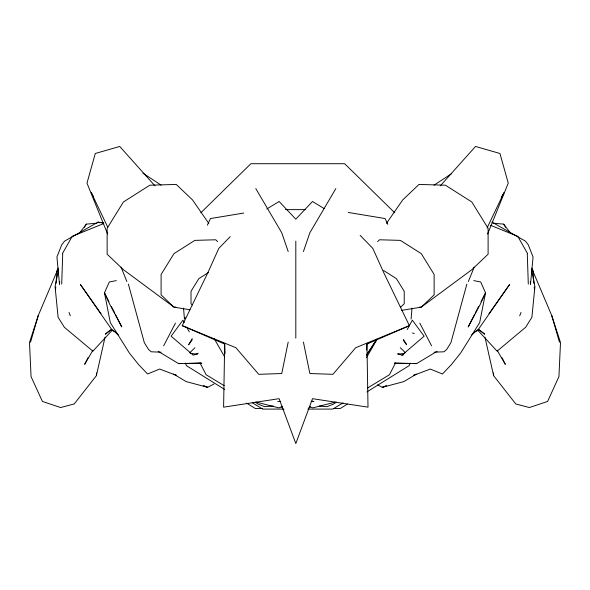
<?xml version="1.0" encoding="UTF-8"?>
<svg xmlns="http://www.w3.org/2000/svg" width="590" height="590" viewBox="0 0 590 590"><rect width="100%" height="100%" fill="white"/><g stroke="black" fill="none" stroke-linecap="round" stroke-linejoin="round"><path stroke-width="0.89" d="M61.707 284.092L62.71 253.752M57.333 270.552L38.284 315.473L29.5 342.525L31.064 376.597L42.377 401.421L60.6 407.543L74.229 403.951L96.391 375.66L96.487 372.902M366.678 350.069L366.943 344.058L368.3 342.834M55.556 289.668L55.762 286.939M56.043 283.296L57.016 270.552L58.204 268.118M59.715 281.637L59.502 284.373L56.928 257.034L61.67 244.902L64.509 241.177L98.124 222.083L103.759 223.079M411.105 319.072L412.019 308.091M288.2 342.075L281.755 373.522L258.715 374.326L235.919 347.731L182.229 325.673L207.761 272.89L218.809 248.397L230.196 236.656M58.594 269.689L55.077 286.615L58.115 317.317L64.347 327.258L92.888 351.168L112.218 330.216M96.391 375.66L105.027 337.178M466.845 284.137L450.908 342.709L446.682 349.472L444.027 351.78L434.1 352.215M30.533 342.207L38.284 315.473M303.415 251.554L309.861 232.762L335.828 188.601M410.153 363.049L409.18 365.623L366.928 391.915M519.702 315.834L521 312.457M185.113 317.361L184.449 319.072L183.534 308.091M468.357 281.555L474.205 267.13M487.62 234.031L508.255 183.107L499.944 153.481L475.511 146.46L440.251 185.88M207.363 225.166L210.482 218.543L243.751 213.049M487.06 228.035L503.971 192.687L501.264 197.473M87.939 357.806L84.672 364.34L92.918 350.202M474.39 314.772L468.202 326.949L480.208 304.418L485.533 292.854L480.71 281.983L473.718 280.619M475.216 313.15L478.52 306.653M480.998 301.785L485.533 292.854L479.685 322.612L460.709 352.923L451.534 364.436L442.426 374.001L430.302 369.052L413.664 375.373M163.681 345.806L175.444 323.106M395.551 362.961L389.466 374.709L367.43 388.08M407.255 329.5L412.344 320.178L424.122 336.197L401.96 355.209L397.778 353.558M62.4 253.634L72.231 236.332L103.715 223.558M366.486 357.688L376.981 339.412M192.259 338.572L188.608 344.767L192.229 339.847M84.414 227.231L86.347 224.134L97.048 223.175M376.767 339.221L366.442 355.217L376.892 339.346M386.494 223.359L402.682 199.958L418.996 184.434L445.391 185.201L471.794 201.957L488.107 228.315L488.107 254.194L471.794 269.719L421.253 307.154L401.709 310.34M489.007 313.688L509.561 284.564L478.785 328.785L471.292 335.304M79.716 232.755L86.347 224.134M200.858 212.747L250.883 163.718L344.671 163.718L394.695 212.747M189.751 352.791L194.973 347.694M377.607 241.62L379.54 239.776L400.396 240.381L421.253 253.619L434.137 274.446L434.137 294.889L421.253 307.154L419.438 307.102M400.3 307.479L404.224 303.747L404.224 291.298L396.377 278.62L383.677 270.559M110.868 329.729L105.285 334.191L110.743 329.972L115.751 331.89M336.322 402.115L333.534 404.084L326.993 406.687L319.183 406.075M434.026 185.186L451.542 173.696M208.572 272.455L198.859 278.62L191.013 291.298L191.013 303.747L192.325 304.986M347.37 404.091L340.327 408.479L333.925 408.479M266.769 209.015L279.114 201.478L295.811 219.163L312.501 201.478L324.08 208.543M343.026 402.882L332.797 409.091L307.914 409.091M437.116 351.279L416.71 363.58L394.393 363.182M213.949 384.009L207.673 387.335L186.123 381.582L173.63 374.126L176.181 375.122M308.998 407.395L310.443 406.761M360.158 235.351L372.806 248.397L383.854 272.89L409.386 325.673L366.943 344.058L368.013 407.159L312.501 398.67L295.811 443.54L279.114 398.67L223.603 407.159L224.672 344.058L223.315 342.834M409.386 325.673L355.696 347.731L332.9 374.326L309.861 373.522L303.415 342.075M198.292 353.226L193.277 355.209L171.122 336.197L182.9 320.178L184.169 322.509M386.583 385.683L382.327 387.335L377.615 384.842M413.819 375.122L416.37 374.126L403.877 381.582L382.327 387.335L385.72 386.037M474.249 331.89L479.257 329.972L484.715 334.191L479.132 329.729M282.19 406.761L278.76 407.86L256.348 402.122M401.96 355.209L403.656 354.73M335.268 402.122L312.855 407.86L309.425 406.761M116.282 280.619L109.29 281.983L104.467 292.854L110.315 322.612L129.291 352.923L138.466 364.436L147.574 374.001L159.698 369.052L176.336 375.373M201.116 363.329L184.98 363.602M397.8 354.243L404.091 353.469M101.502 222.769L103.287 222.614M273.303 406.009L264.63 406.687L258.088 404.084L255.293 402.115M311.166 401.569L313.873 401.458L312.125 401.119M201.751 363.152L178.527 363.58L158.127 351.279M175.805 307.102L173.991 307.154L123.45 269.719L107.137 254.194L107.137 228.315L123.45 201.957L149.845 185.201L176.24 184.434L192.554 199.958L208.742 223.359M181.204 363.529L178.527 363.58L181.292 363.588M184.781 363.462L200.873 363.152M410.264 363.602L394.894 363.433M413.951 363.588L416.71 363.58L414.033 363.529M285.442 209.634L305.539 209.634M262.543 408.479L255.227 408.479L246.62 403.118M283.952 409.091L262.757 409.091L252.527 402.882M394.371 363.152L410.456 363.462M277.743 401.458L280.449 401.569M161.136 352.215L151.217 351.78L148.562 349.472L144.336 342.709L128.391 284.137M492.952 223.175L503.654 224.134L510.284 232.755M190.253 353.358L197.436 354.243M189.98 309.765L173.991 307.154L161.1 294.889L161.1 274.446L173.991 253.619L194.84 240.381L215.697 239.776L217.629 241.62M348.203 212.452L385.071 218.543L387.8 224.34M412.521 332.996L414.276 333.527M204.28 386.037L207.673 387.335L203.417 385.683M490.541 225.292L517.769 236.332L527.6 253.634M98.124 222.083L99.784 222.784M182.229 325.673L224.672 344.058L225.1 353.499M281.179 406.761L282.617 407.395M491.876 222.083L525.491 241.177L528.33 244.902L533.072 257.034L530.499 284.373L530.285 281.637M224.193 385.69L206.087 374.709L200.003 362.961M224.709 389.481L186.374 365.623L185.4 363.049M142.935 173.195L161.21 185.186M118.708 335.304L111.215 328.785L80.439 284.564L100.993 313.688M400.263 347.694L405.492 352.791M477.782 330.216L497.112 351.168L525.653 327.258L531.885 317.317L534.924 286.615L531.406 269.689M154.986 185.88L119.733 146.46L95.292 153.481L86.981 183.107L107.623 234.031M484.973 337.178L493.609 375.66L515.771 403.951L529.4 407.543L547.623 401.421L558.937 376.597L560.5 342.525L551.716 315.473L532.667 270.552M403.523 340.548L406.635 344.767L403.435 339.346M503.654 224.134L505.586 227.231M255.787 188.601L281.755 232.762L288.2 251.554M497.082 350.202L505.328 364.34L502.061 357.806M214.177 338.616L224.672 356.891M93.522 196.669L91.273 192.687L107.786 227.216M186.713 327.17L189.257 331.831M419.792 323.106L431.555 345.806M109.003 301.785L104.467 292.854L109.792 304.418L121.798 326.949L115.611 314.772M111.481 306.653L114.784 313.15M531.797 268.118L532.984 270.552L533.957 283.296M121.031 267.13L126.88 281.555M69.001 312.457L70.299 315.834M551.716 315.473L559.468 342.207M534.238 286.939L534.444 289.668M527.29 253.752L528.293 284.092M493.513 372.902L493.609 375.66M295.811 241.133L295.811 338.136"/></g></svg>
